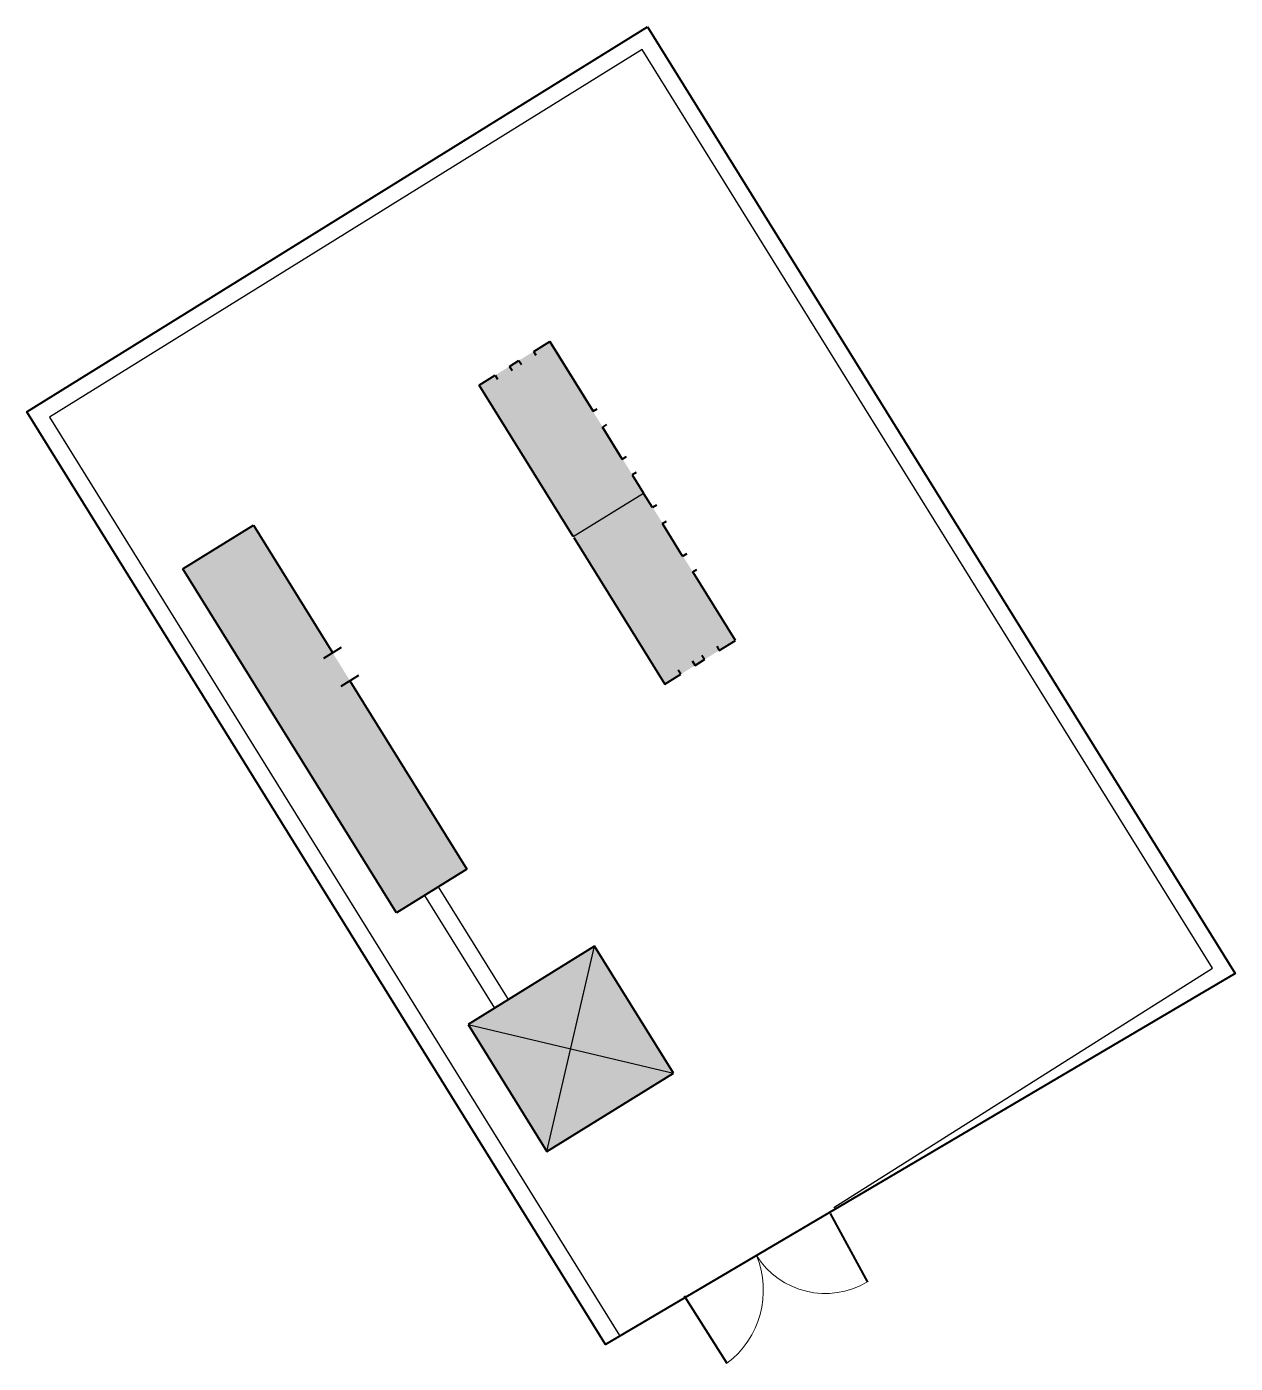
# Model space of a CAD drawing. Extents: x 12203 to 16711, y 7508 to 8395.
# Drawn here: x 12203.2 to 12239.58, y 8199.69 to 8239.95 of the extents above; entities that cross this region are included whole.
import ezdxf

# ---------------------------------------------------------------- set-up
doc = ezdxf.new("R2010")
doc.units = 0
doc.layers.add('Генплан-Перегоны$0$Генплан-Перегон', color=1, linetype='Continuous', lineweight=40)
doc.linetypes.add('Генплан-Перегоны$0$Забор Металлический-2$0$ЗАБОР_МЕТ_Б1М', pattern='A,1.25,[133,ltypeshp.shx,S=0.25,R=0,X=-0.25,Y=0],-0.001,[133,ltypeshp.shx,S=0.145,R=0,X=-0.145,Y=0],-0.001,[130,ltypeshp.shx,S=0.125,R=0,X=0,Y=0.4],1.25', length=2.502)

msp = doc.modelspace()

# ---------------------------------------------------------------- hatches: boundary and pattern name
at = {"layer": 'Генплан-Перегоны$0$Генплан-Перегон', "lineweight": 30, "transparency": 33554610}
h = msp.add_hatch(color=1, dxfattribs=at)
h.dxf.hatch_style = 1
h.set_gradient(color1=(223, 129, 137), color2=(255, 240, 240), tint=1, name='HEMISPHERICAL')
h.paths.add_polyline_path([(12224.532, 8221.461), (12218.934, 8230.462), (12216.81, 8229.144), (12222.407, 8220.143)])
h = msp.add_hatch(color=1, dxfattribs=at)
h.dxf.hatch_style = 1
h.set_gradient(color1=(223, 129, 137), color2=(255, 240, 240), tint=1, name='HEMISPHERICAL')
h.paths.add_polyline_path([(12207.897, 8223.615), (12210.021, 8224.933), (12216.448, 8214.573), (12214.324, 8213.255)])
h = msp.add_hatch(color=1, dxfattribs=at)
h.dxf.hatch_style = 1
h.set_gradient(color1=(223, 129, 137), color2=(255, 240, 240), tint=1, name='HEMISPHERICAL')
h.paths.add_polyline_path([(12216.487, 8209.89), (12220.291, 8212.25), (12222.663, 8208.426), (12218.859, 8206.066)])

# ---------------------------------------------------------------- linework, layer by layer
at = {"layer": 'Генплан-Перегоны$0$Генплан-Перегон', "color": 1, "lineweight": 30}
for p, q in [((12221.729, 8239.257), (12203.884, 8228.187)), ((12238.895, 8211.586), (12221.729, 8239.257)), ((12203.884, 8228.187), (12221.047, 8200.521)), ((12219.65, 8224.587), (12221.763, 8225.898)), ((12217.701, 8210.643), (12215.592, 8214.042)), ((12215.169, 8213.78), (12217.278, 8210.38)), ((12218.859, 8206.066), (12220.291, 8212.25)), ((12227.498, 8204.374), (12238.895, 8211.586)), ((12217.278, 8210.38), (12217.701, 8210.643)), ((12216.487, 8209.89), (12222.663, 8208.426))]:
    msp.add_line(p, q, dxfattribs=at)
at = {"layer": 'Генплан-Перегоны$0$Генплан-Перегон', "color": 1, "lineweight": 40}
for p, q in [((12218.459, 8230.167), (12218.944, 8230.468)), ((12218.459, 8230.167), (12218.944, 8230.468)), ((12218.459, 8230.167), (12218.944, 8230.468)), ((12218.459, 8230.167), (12218.944, 8230.468)), ((12218.459, 8230.167), (12218.944, 8230.468)), ((12218.459, 8230.167), (12218.944, 8230.468)), ((12218.459, 8230.167), (12218.944, 8230.468)), ((12218.459, 8230.167), (12218.944, 8230.468)), ((12218.459, 8230.167), (12218.944, 8230.468)), ((12218.459, 8230.167), (12218.944, 8230.468)), ((12218.534, 8230.046), (12218.459, 8230.167)), ((12218.534, 8230.046), (12218.459, 8230.167)), ((12218.534, 8230.046), (12218.459, 8230.167)), ((12218.534, 8230.046), (12218.459, 8230.167)), ((12218.534, 8230.046), (12218.459, 8230.167)), ((12218.534, 8230.046), (12218.459, 8230.167)), ((12218.534, 8230.046), (12218.459, 8230.167)), ((12218.534, 8230.046), (12218.459, 8230.167)), ((12218.534, 8230.046), (12218.459, 8230.167)), ((12218.534, 8230.046), (12218.459, 8230.167)), ((12220.248, 8228.366), (12218.944, 8230.468)), ((12220.248, 8228.366), (12218.944, 8230.468)), ((12220.248, 8228.366), (12218.944, 8230.468)), ((12220.248, 8228.366), (12218.944, 8230.468)), ((12220.248, 8228.366), (12218.944, 8230.468)), ((12220.248, 8228.366), (12218.944, 8230.468)), ((12220.248, 8228.366), (12218.944, 8230.468)), ((12220.248, 8228.366), (12218.944, 8230.468)), ((12220.248, 8228.366), (12218.944, 8230.468)), ((12220.248, 8228.366), (12218.944, 8230.468)), ((12218.944, 8230.468), (12220.248, 8228.366)), ((12218.944, 8230.468), (12220.248, 8228.366)), ((12218.944, 8230.468), (12220.248, 8228.366)), ((12218.944, 8230.468), (12220.248, 8228.366)), ((12218.944, 8230.468), (12220.248, 8228.366)), ((12218.944, 8230.468), (12220.248, 8228.366)), ((12218.944, 8230.468), (12220.248, 8228.366)), ((12218.944, 8230.468), (12220.248, 8228.366)), ((12218.944, 8230.468), (12220.248, 8228.366)), ((12218.944, 8230.468), (12220.248, 8228.366)), ((12217.731, 8229.716), (12218.012, 8229.89)), ((12217.731, 8229.716), (12218.012, 8229.89)), ((12217.731, 8229.716), (12218.012, 8229.89)), ((12217.731, 8229.716), (12218.012, 8229.89)), ((12217.731, 8229.716), (12218.012, 8229.89)), ((12217.731, 8229.716), (12218.012, 8229.89)), ((12217.731, 8229.716), (12218.012, 8229.89)), ((12217.731, 8229.716), (12218.012, 8229.89)), ((12217.731, 8229.716), (12218.012, 8229.89)), ((12217.731, 8229.716), (12218.012, 8229.89)), ((12217.731, 8229.716), (12218.012, 8229.89)), ((12217.731, 8229.716), (12218.012, 8229.89)), ((12217.731, 8229.716), (12218.012, 8229.89)), ((12217.731, 8229.716), (12218.012, 8229.89)), ((12217.731, 8229.716), (12218.012, 8229.89)), ((12217.731, 8229.716), (12218.012, 8229.89)), ((12217.731, 8229.716), (12218.012, 8229.89)), ((12217.731, 8229.716), (12218.012, 8229.89)), ((12217.731, 8229.716), (12218.012, 8229.89)), ((12217.731, 8229.716), (12218.012, 8229.89)), ((12217.731, 8229.716), (12218.012, 8229.89)), ((12217.731, 8229.716), (12218.012, 8229.89)), ((12217.731, 8229.716), (12218.012, 8229.89)), ((12217.731, 8229.716), (12218.012, 8229.89)), ((12217.731, 8229.716), (12218.012, 8229.89)), ((12217.731, 8229.716), (12218.012, 8229.89)), ((12217.731, 8229.716), (12218.012, 8229.89)), ((12217.731, 8229.716), (12218.012, 8229.89)), ((12217.731, 8229.716), (12218.012, 8229.89)), ((12217.731, 8229.716), (12218.012, 8229.89)), ((12217.731, 8229.716), (12218.012, 8229.89)), ((12217.731, 8229.716), (12218.012, 8229.89)), ((12217.731, 8229.716), (12218.012, 8229.89)), ((12217.731, 8229.716), (12218.012, 8229.89)), ((12217.731, 8229.716), (12218.012, 8229.89)), ((12217.731, 8229.716), (12218.012, 8229.89)), ((12217.731, 8229.716), (12218.012, 8229.89)), ((12217.731, 8229.716), (12218.012, 8229.89)), ((12217.731, 8229.716), (12218.012, 8229.89)), ((12217.731, 8229.716), (12218.012, 8229.89)), ((12217.731, 8229.716), (12217.807, 8229.595)), ((12217.731, 8229.716), (12217.807, 8229.595)), ((12217.731, 8229.716), (12217.807, 8229.595)), ((12217.731, 8229.716), (12217.807, 8229.595)), ((12217.731, 8229.716), (12217.807, 8229.595)), ((12217.731, 8229.716), (12217.807, 8229.595)), ((12217.731, 8229.716), (12217.807, 8229.595)), ((12217.731, 8229.716), (12217.807, 8229.595)), ((12217.731, 8229.716), (12217.807, 8229.595)), ((12217.731, 8229.716), (12217.807, 8229.595)), ((12217.731, 8229.716), (12217.807, 8229.595)), ((12217.731, 8229.716), (12217.807, 8229.595)), ((12217.731, 8229.716), (12217.807, 8229.595)), ((12217.731, 8229.716), (12217.807, 8229.595)), ((12217.731, 8229.716), (12217.807, 8229.595)), ((12217.731, 8229.716), (12217.807, 8229.595)), ((12217.731, 8229.716), (12217.807, 8229.595)), ((12217.731, 8229.716), (12217.807, 8229.595)), ((12217.731, 8229.716), (12217.807, 8229.595)), ((12217.731, 8229.716), (12217.807, 8229.595)), ((12217.807, 8229.595), (12217.731, 8229.716)), ((12217.807, 8229.595), (12217.731, 8229.716)), ((12217.807, 8229.595), (12217.731, 8229.716)), ((12217.807, 8229.595), (12217.731, 8229.716)), ((12217.807, 8229.595), (12217.731, 8229.716)), ((12217.807, 8229.595), (12217.731, 8229.716)), ((12217.807, 8229.595), (12217.731, 8229.716)), ((12217.807, 8229.595), (12217.731, 8229.716)), ((12217.807, 8229.595), (12217.731, 8229.716)), ((12217.807, 8229.595), (12217.731, 8229.716)), ((12217.807, 8229.595), (12217.731, 8229.716)), ((12217.807, 8229.595), (12217.731, 8229.716)), ((12217.807, 8229.595), (12217.731, 8229.716)), ((12217.807, 8229.595), (12217.731, 8229.716)), ((12217.807, 8229.595), (12217.731, 8229.716)), ((12217.807, 8229.595), (12217.731, 8229.716)), ((12217.807, 8229.595), (12217.731, 8229.716)), ((12217.807, 8229.595), (12217.731, 8229.716)), ((12217.807, 8229.595), (12217.731, 8229.716)), ((12217.807, 8229.595), (12217.731, 8229.716)), ((12218.012, 8229.89), (12218.087, 8229.769)), ((12218.012, 8229.89), (12218.087, 8229.769)), ((12218.012, 8229.89), (12218.087, 8229.769)), ((12218.012, 8229.89), (12218.087, 8229.769)), ((12218.012, 8229.89), (12218.087, 8229.769)), ((12218.012, 8229.89), (12218.087, 8229.769)), ((12218.012, 8229.89), (12218.087, 8229.769)), ((12218.012, 8229.89), (12218.087, 8229.769)), ((12218.012, 8229.89), (12218.087, 8229.769)), ((12218.012, 8229.89), (12218.087, 8229.769)), ((12218.012, 8229.89), (12218.087, 8229.769)), ((12218.012, 8229.89), (12218.087, 8229.769)), ((12218.012, 8229.89), (12218.087, 8229.769)), ((12218.012, 8229.89), (12218.087, 8229.769)), ((12218.012, 8229.89), (12218.087, 8229.769)), ((12218.012, 8229.89), (12218.087, 8229.769)), ((12218.012, 8229.89), (12218.087, 8229.769)), ((12218.012, 8229.89), (12218.087, 8229.769)), ((12218.012, 8229.89), (12218.087, 8229.769)), ((12218.012, 8229.89), (12218.087, 8229.769)), ((12218.012, 8229.89), (12218.087, 8229.769)), ((12218.012, 8229.89), (12218.087, 8229.769)), ((12218.012, 8229.89), (12218.087, 8229.769)), ((12218.012, 8229.89), (12218.087, 8229.769)), ((12218.012, 8229.89), (12218.087, 8229.769)), ((12218.012, 8229.89), (12218.087, 8229.769)), ((12218.012, 8229.89), (12218.087, 8229.769)), ((12218.012, 8229.89), (12218.087, 8229.769)), ((12218.012, 8229.89), (12218.087, 8229.769)), ((12218.012, 8229.89), (12218.087, 8229.769)), ((12218.012, 8229.89), (12218.087, 8229.769)), ((12218.012, 8229.89), (12218.087, 8229.769)), ((12218.012, 8229.89), (12218.087, 8229.769)), ((12218.012, 8229.89), (12218.087, 8229.769)), ((12218.012, 8229.89), (12218.087, 8229.769)), ((12218.012, 8229.89), (12218.087, 8229.769)), ((12218.012, 8229.89), (12218.087, 8229.769)), ((12218.012, 8229.89), (12218.087, 8229.769)), ((12218.012, 8229.89), (12218.087, 8229.769)), ((12218.012, 8229.89), (12218.087, 8229.769)), ((12216.819, 8229.151), (12217.296, 8229.446)), ((12216.819, 8229.151), (12217.296, 8229.446)), ((12216.819, 8229.151), (12217.296, 8229.446)), ((12216.819, 8229.151), (12217.296, 8229.446)), ((12216.819, 8229.151), (12217.296, 8229.446)), ((12216.819, 8229.151), (12217.296, 8229.446)), ((12216.819, 8229.151), (12217.296, 8229.446)), ((12216.819, 8229.151), (12217.296, 8229.446)), ((12216.819, 8229.151), (12217.296, 8229.446)), ((12216.819, 8229.151), (12217.296, 8229.446)), ((12217.296, 8229.446), (12217.371, 8229.325)), ((12217.296, 8229.446), (12217.371, 8229.325)), ((12217.296, 8229.446), (12217.371, 8229.325)), ((12217.296, 8229.446), (12217.371, 8229.325)), ((12217.296, 8229.446), (12217.371, 8229.325)), ((12217.296, 8229.446), (12217.371, 8229.325)), ((12217.296, 8229.446), (12217.371, 8229.325)), ((12217.296, 8229.446), (12217.371, 8229.325)), ((12217.296, 8229.446), (12217.371, 8229.325)), ((12217.296, 8229.446), (12217.371, 8229.325)), ((12219.65, 8224.587), (12216.819, 8229.151)), ((12219.65, 8224.587), (12216.819, 8229.151)), ((12219.65, 8224.587), (12216.819, 8229.151)), ((12219.65, 8224.587), (12216.819, 8229.151)), ((12219.65, 8224.587), (12216.819, 8229.151)), ((12219.65, 8224.587), (12216.819, 8229.151)), ((12219.65, 8224.587), (12216.819, 8229.151)), ((12219.65, 8224.587), (12216.819, 8229.151)), ((12219.65, 8224.587), (12216.819, 8229.151)), ((12219.65, 8224.587), (12216.819, 8229.151)), ((12220.248, 8228.366), (12220.37, 8228.441)), ((12220.248, 8228.366), (12220.37, 8228.441)), ((12220.248, 8228.366), (12220.37, 8228.441)), ((12220.248, 8228.366), (12220.37, 8228.441)), ((12220.248, 8228.366), (12220.37, 8228.441)), ((12220.248, 8228.366), (12220.37, 8228.441)), ((12220.248, 8228.366), (12220.37, 8228.441)), ((12220.248, 8228.366), (12220.37, 8228.441)), ((12220.248, 8228.366), (12220.37, 8228.441)), ((12220.248, 8228.366), (12220.37, 8228.441)), ((12220.651, 8227.963), (12220.529, 8227.887)), ((12220.651, 8227.963), (12220.529, 8227.887)), ((12220.651, 8227.963), (12220.529, 8227.887)), ((12220.651, 8227.963), (12220.529, 8227.887)), ((12220.651, 8227.963), (12220.529, 8227.887)), ((12220.651, 8227.963), (12220.529, 8227.887)), ((12220.651, 8227.963), (12220.529, 8227.887)), ((12220.651, 8227.963), (12220.529, 8227.887)), ((12220.651, 8227.963), (12220.529, 8227.887)), ((12220.651, 8227.963), (12220.529, 8227.887)), ((12221.127, 8226.924), (12220.529, 8227.887)), ((12221.127, 8226.924), (12220.529, 8227.887)), ((12221.127, 8226.924), (12220.529, 8227.887)), ((12221.127, 8226.924), (12220.529, 8227.887)), ((12221.127, 8226.924), (12220.529, 8227.887)), ((12221.127, 8226.924), (12220.529, 8227.887)), ((12221.127, 8226.924), (12220.529, 8227.887)), ((12221.127, 8226.924), (12220.529, 8227.887)), ((12221.127, 8226.924), (12220.529, 8227.887)), ((12221.127, 8226.924), (12220.529, 8227.887)), ((12220.529, 8227.887), (12221.127, 8226.924)), ((12220.529, 8227.887), (12221.127, 8226.924)), ((12220.529, 8227.887), (12221.127, 8226.924)), ((12220.529, 8227.887), (12221.127, 8226.924)), ((12220.529, 8227.887), (12221.127, 8226.924)), ((12220.529, 8227.887), (12221.127, 8226.924)), ((12220.529, 8227.887), (12221.127, 8226.924)), ((12220.529, 8227.887), (12221.127, 8226.924)), ((12220.529, 8227.887), (12221.127, 8226.924)), ((12220.529, 8227.887), (12221.127, 8226.924)), ((12221.127, 8226.924), (12221.249, 8226.999)), ((12221.127, 8226.924), (12221.249, 8226.999)), ((12221.127, 8226.924), (12221.249, 8226.999)), ((12221.127, 8226.924), (12221.249, 8226.999)), ((12221.127, 8226.924), (12221.249, 8226.999)), ((12221.127, 8226.924), (12221.249, 8226.999)), ((12221.127, 8226.924), (12221.249, 8226.999)), ((12221.127, 8226.924), (12221.249, 8226.999)), ((12221.127, 8226.924), (12221.249, 8226.999)), ((12221.127, 8226.924), (12221.249, 8226.999)), ((12221.127, 8226.924), (12221.249, 8226.999)), ((12221.127, 8226.924), (12221.249, 8226.999)), ((12221.127, 8226.924), (12221.249, 8226.999)), ((12221.127, 8226.924), (12221.249, 8226.999)), ((12221.127, 8226.924), (12221.249, 8226.999)), ((12221.127, 8226.924), (12221.249, 8226.999)), ((12221.127, 8226.924), (12221.249, 8226.999)), ((12221.127, 8226.924), (12221.249, 8226.999)), ((12221.127, 8226.924), (12221.249, 8226.999)), ((12221.127, 8226.924), (12221.249, 8226.999)), ((12221.547, 8226.518), (12221.425, 8226.443)), ((12221.547, 8226.518), (12221.425, 8226.443)), ((12221.547, 8226.518), (12221.425, 8226.443)), ((12221.547, 8226.518), (12221.425, 8226.443)), ((12221.547, 8226.518), (12221.425, 8226.443)), ((12221.547, 8226.518), (12221.425, 8226.443)), ((12221.547, 8226.518), (12221.425, 8226.443)), ((12221.547, 8226.518), (12221.425, 8226.443)), ((12221.547, 8226.518), (12221.425, 8226.443)), ((12221.547, 8226.518), (12221.425, 8226.443)), ((12221.425, 8226.443), (12221.763, 8225.898)), ((12221.425, 8226.443), (12221.763, 8225.898)), ((12221.425, 8226.443), (12221.763, 8225.898)), ((12221.425, 8226.443), (12221.763, 8225.898)), ((12221.425, 8226.443), (12221.763, 8225.898)), ((12221.425, 8226.443), (12221.763, 8225.898)), ((12221.425, 8226.443), (12221.763, 8225.898)), ((12221.425, 8226.443), (12221.763, 8225.898)), ((12221.425, 8226.443), (12221.763, 8225.898)), ((12221.425, 8226.443), (12221.763, 8225.898)), ((12222.036, 8225.459), (12221.779, 8225.872)), ((12222.036, 8225.459), (12221.779, 8225.872)), ((12222.036, 8225.459), (12221.779, 8225.872)), ((12222.036, 8225.459), (12221.779, 8225.872)), ((12222.036, 8225.459), (12221.779, 8225.872)), ((12222.036, 8225.459), (12221.779, 8225.872)), ((12222.036, 8225.459), (12221.779, 8225.872)), ((12222.036, 8225.459), (12221.779, 8225.872)), ((12222.036, 8225.459), (12221.779, 8225.872)), ((12222.036, 8225.459), (12221.779, 8225.872)), ((12222.158, 8225.534), (12222.036, 8225.459)), ((12222.158, 8225.534), (12222.036, 8225.459)), ((12222.158, 8225.534), (12222.036, 8225.459)), ((12222.158, 8225.534), (12222.036, 8225.459)), ((12222.158, 8225.534), (12222.036, 8225.459)), ((12222.158, 8225.534), (12222.036, 8225.459)), ((12222.158, 8225.534), (12222.036, 8225.459)), ((12222.158, 8225.534), (12222.036, 8225.459)), ((12222.158, 8225.534), (12222.036, 8225.459)), ((12222.158, 8225.534), (12222.036, 8225.459)), ((12207.897, 8223.615), (12210.021, 8224.933)), ((12210.021, 8224.933), (12212.404, 8221.092)), ((12222.334, 8224.978), (12222.456, 8225.053)), ((12222.334, 8224.978), (12222.456, 8225.053)), ((12222.334, 8224.978), (12222.456, 8225.053)), ((12222.334, 8224.978), (12222.456, 8225.053)), ((12222.334, 8224.978), (12222.456, 8225.053)), ((12222.334, 8224.978), (12222.456, 8225.053)), ((12222.334, 8224.978), (12222.456, 8225.053)), ((12222.334, 8224.978), (12222.456, 8225.053)), ((12222.334, 8224.978), (12222.456, 8225.053)), ((12222.334, 8224.978), (12222.456, 8225.053)), ((12222.687, 8224.41), (12222.334, 8224.978)), ((12222.687, 8224.41), (12222.334, 8224.978)), ((12222.687, 8224.41), (12222.334, 8224.978)), ((12222.687, 8224.41), (12222.334, 8224.978)), ((12222.687, 8224.41), (12222.334, 8224.978)), ((12222.687, 8224.41), (12222.334, 8224.978)), ((12222.687, 8224.41), (12222.334, 8224.978)), ((12222.687, 8224.41), (12222.334, 8224.978)), ((12222.687, 8224.41), (12222.334, 8224.978)), ((12222.687, 8224.41), (12222.334, 8224.978)), ((12222.943, 8223.996), (12222.334, 8224.978)), ((12222.943, 8223.996), (12222.334, 8224.978)), ((12222.943, 8223.996), (12222.334, 8224.978)), ((12222.943, 8223.996), (12222.334, 8224.978)), ((12222.943, 8223.996), (12222.334, 8224.978)), ((12222.943, 8223.996), (12222.334, 8224.978)), ((12222.943, 8223.996), (12222.334, 8224.978)), ((12222.943, 8223.996), (12222.334, 8224.978)), ((12222.943, 8223.996), (12222.334, 8224.978)), ((12222.943, 8223.996), (12222.334, 8224.978)), ((12222.943, 8223.996), (12222.346, 8224.96)), ((12222.943, 8223.996), (12222.346, 8224.96)), ((12222.943, 8223.996), (12222.346, 8224.96)), ((12222.943, 8223.996), (12222.346, 8224.96)), ((12222.943, 8223.996), (12222.346, 8224.96)), ((12222.943, 8223.996), (12222.346, 8224.96)), ((12222.943, 8223.996), (12222.346, 8224.96)), ((12222.943, 8223.996), (12222.346, 8224.96)), ((12222.943, 8223.996), (12222.346, 8224.96)), ((12222.943, 8223.996), (12222.346, 8224.96)), ((12219.666, 8224.562), (12222.407, 8220.143)), ((12219.666, 8224.562), (12222.407, 8220.143)), ((12219.666, 8224.562), (12222.407, 8220.143)), ((12219.666, 8224.562), (12222.407, 8220.143)), ((12219.666, 8224.562), (12222.407, 8220.143)), ((12219.666, 8224.562), (12222.407, 8220.143)), ((12219.666, 8224.562), (12222.407, 8220.143)), ((12219.666, 8224.562), (12222.407, 8220.143)), ((12219.666, 8224.562), (12222.407, 8220.143)), ((12219.666, 8224.562), (12222.407, 8220.143)), ((12222.943, 8223.996), (12223.065, 8224.072)), ((12222.943, 8223.996), (12223.065, 8224.072)), ((12222.943, 8223.996), (12223.065, 8224.072)), ((12222.943, 8223.996), (12223.065, 8224.072)), ((12222.943, 8223.996), (12223.065, 8224.072)), ((12222.943, 8223.996), (12223.065, 8224.072)), ((12222.943, 8223.996), (12223.065, 8224.072)), ((12222.943, 8223.996), (12223.065, 8224.072)), ((12222.943, 8223.996), (12223.065, 8224.072)), ((12222.943, 8223.996), (12223.065, 8224.072)), ((12223.065, 8224.072), (12222.943, 8223.996)), ((12223.065, 8224.072), (12222.943, 8223.996)), ((12223.065, 8224.072), (12222.943, 8223.996)), ((12223.065, 8224.072), (12222.943, 8223.996)), ((12223.065, 8224.072), (12222.943, 8223.996)), ((12223.065, 8224.072), (12222.943, 8223.996)), ((12223.065, 8224.072), (12222.943, 8223.996)), ((12223.065, 8224.072), (12222.943, 8223.996)), ((12223.065, 8224.072), (12222.943, 8223.996)), ((12223.065, 8224.072), (12222.943, 8223.996)), ((12214.324, 8213.255), (12207.897, 8223.615)), ((12223.253, 8223.522), (12223.374, 8223.598)), ((12223.253, 8223.522), (12223.374, 8223.598)), ((12223.253, 8223.522), (12223.374, 8223.598)), ((12223.253, 8223.522), (12223.374, 8223.598)), ((12223.253, 8223.522), (12223.374, 8223.598)), ((12223.253, 8223.522), (12223.374, 8223.598)), ((12223.253, 8223.522), (12223.374, 8223.598)), ((12223.253, 8223.522), (12223.374, 8223.598)), ((12223.253, 8223.522), (12223.374, 8223.598)), ((12223.253, 8223.522), (12223.374, 8223.598)), ((12224.532, 8221.461), (12223.253, 8223.522)), ((12224.532, 8221.461), (12223.253, 8223.522)), ((12224.532, 8221.461), (12223.253, 8223.522)), ((12224.532, 8221.461), (12223.253, 8223.522)), ((12224.532, 8221.461), (12223.253, 8223.522)), ((12224.532, 8221.461), (12223.253, 8223.522)), ((12224.532, 8221.461), (12223.253, 8223.522)), ((12224.532, 8221.461), (12223.253, 8223.522)), ((12224.532, 8221.461), (12223.253, 8223.522)), ((12224.532, 8221.461), (12223.253, 8223.522)), ((12212.139, 8220.927), (12212.67, 8221.257)), ((12223.969, 8221.285), (12224.046, 8221.16)), ((12223.969, 8221.285), (12224.046, 8221.16)), ((12223.969, 8221.285), (12224.046, 8221.16)), ((12223.969, 8221.285), (12224.046, 8221.16)), ((12223.969, 8221.285), (12224.046, 8221.16)), ((12223.969, 8221.285), (12224.046, 8221.16)), ((12223.969, 8221.285), (12224.046, 8221.16)), ((12223.969, 8221.285), (12224.046, 8221.16)), ((12223.969, 8221.285), (12224.046, 8221.16)), ((12223.969, 8221.285), (12224.046, 8221.16)), ((12224.046, 8221.16), (12224.532, 8221.461)), ((12224.046, 8221.16), (12224.532, 8221.461)), ((12224.046, 8221.16), (12224.532, 8221.461)), ((12224.046, 8221.16), (12224.532, 8221.461)), ((12224.046, 8221.16), (12224.532, 8221.461)), ((12224.046, 8221.16), (12224.532, 8221.461)), ((12224.046, 8221.16), (12224.532, 8221.461)), ((12224.046, 8221.16), (12224.532, 8221.461)), ((12224.046, 8221.16), (12224.532, 8221.461)), ((12224.046, 8221.16), (12224.532, 8221.461)), ((12223.319, 8220.709), (12223.242, 8220.834)), ((12223.319, 8220.709), (12223.242, 8220.834)), ((12223.319, 8220.709), (12223.242, 8220.834)), ((12223.319, 8220.709), (12223.242, 8220.834)), ((12223.319, 8220.709), (12223.242, 8220.834)), ((12223.319, 8220.709), (12223.242, 8220.834)), ((12223.319, 8220.709), (12223.242, 8220.834)), ((12223.319, 8220.709), (12223.242, 8220.834)), ((12223.319, 8220.709), (12223.242, 8220.834)), ((12223.319, 8220.709), (12223.242, 8220.834)), ((12223.242, 8220.834), (12223.319, 8220.709)), ((12223.242, 8220.834), (12223.319, 8220.709)), ((12223.242, 8220.834), (12223.319, 8220.709)), ((12223.242, 8220.834), (12223.319, 8220.709)), ((12223.242, 8220.834), (12223.319, 8220.709)), ((12223.242, 8220.834), (12223.319, 8220.709)), ((12223.242, 8220.834), (12223.319, 8220.709)), ((12223.242, 8220.834), (12223.319, 8220.709)), ((12223.242, 8220.834), (12223.319, 8220.709)), ((12223.242, 8220.834), (12223.319, 8220.709)), ((12223.6, 8220.883), (12223.319, 8220.709)), ((12223.6, 8220.883), (12223.319, 8220.709)), ((12223.6, 8220.883), (12223.319, 8220.709)), ((12223.6, 8220.883), (12223.319, 8220.709)), ((12223.6, 8220.883), (12223.319, 8220.709)), ((12223.6, 8220.883), (12223.319, 8220.709)), ((12223.6, 8220.883), (12223.319, 8220.709)), ((12223.6, 8220.883), (12223.319, 8220.709)), ((12223.6, 8220.883), (12223.319, 8220.709)), ((12223.6, 8220.883), (12223.319, 8220.709)), ((12223.319, 8220.709), (12223.6, 8220.883)), ((12223.319, 8220.709), (12223.6, 8220.883)), ((12223.319, 8220.709), (12223.6, 8220.883)), ((12223.319, 8220.709), (12223.6, 8220.883)), ((12223.319, 8220.709), (12223.6, 8220.883)), ((12223.319, 8220.709), (12223.6, 8220.883)), ((12223.319, 8220.709), (12223.6, 8220.883)), ((12223.319, 8220.709), (12223.6, 8220.883)), ((12223.319, 8220.709), (12223.6, 8220.883)), ((12223.319, 8220.709), (12223.6, 8220.883)), ((12223.6, 8220.883), (12223.522, 8221.008)), ((12223.6, 8220.883), (12223.522, 8221.008)), ((12223.6, 8220.883), (12223.522, 8221.008)), ((12223.6, 8220.883), (12223.522, 8221.008)), ((12223.6, 8220.883), (12223.522, 8221.008)), ((12223.6, 8220.883), (12223.522, 8221.008)), ((12223.6, 8220.883), (12223.522, 8221.008)), ((12223.6, 8220.883), (12223.522, 8221.008)), ((12223.6, 8220.883), (12223.522, 8221.008)), ((12223.6, 8220.883), (12223.522, 8221.008)), ((12223.6, 8220.883), (12223.522, 8221.008)), ((12223.6, 8220.883), (12223.522, 8221.008)), ((12223.6, 8220.883), (12223.522, 8221.008)), ((12223.6, 8220.883), (12223.522, 8221.008)), ((12223.6, 8220.883), (12223.522, 8221.008)), ((12223.6, 8220.883), (12223.522, 8221.008)), ((12223.6, 8220.883), (12223.522, 8221.008)), ((12223.6, 8220.883), (12223.522, 8221.008)), ((12223.6, 8220.883), (12223.522, 8221.008)), ((12223.6, 8220.883), (12223.522, 8221.008)), ((12212.663, 8220.082), (12213.194, 8220.412)), ((12222.407, 8220.143), (12222.884, 8220.439)), ((12222.407, 8220.143), (12222.884, 8220.439)), ((12222.407, 8220.143), (12222.884, 8220.439)), ((12222.407, 8220.143), (12222.884, 8220.439)), ((12222.407, 8220.143), (12222.884, 8220.439)), ((12222.407, 8220.143), (12222.884, 8220.439)), ((12222.407, 8220.143), (12222.884, 8220.439)), ((12222.407, 8220.143), (12222.884, 8220.439)), ((12222.407, 8220.143), (12222.884, 8220.439)), ((12222.407, 8220.143), (12222.884, 8220.439)), ((12222.884, 8220.439), (12222.806, 8220.564)), ((12222.884, 8220.439), (12222.806, 8220.564)), ((12222.884, 8220.439), (12222.806, 8220.564)), ((12222.884, 8220.439), (12222.806, 8220.564)), ((12222.884, 8220.439), (12222.806, 8220.564)), ((12222.884, 8220.439), (12222.806, 8220.564)), ((12222.884, 8220.439), (12222.806, 8220.564)), ((12222.884, 8220.439), (12222.806, 8220.564)), ((12222.884, 8220.439), (12222.806, 8220.564)), ((12222.884, 8220.439), (12222.806, 8220.564)), ((12212.928, 8220.247), (12216.448, 8214.573)), ((12216.448, 8214.573), (12214.324, 8213.255)), ((12220.291, 8212.25), (12216.487, 8209.89)), ((12222.663, 8208.426), (12220.291, 8212.25)), ((12216.487, 8209.89), (12218.859, 8206.066)), ((12218.859, 8206.066), (12222.663, 8208.426))]:
    msp.add_line(p, q, dxfattribs=at)
at = {"layer": 'Генплан-Перегоны$0$Генплан-Перегон', "color": 1, "linetype": 'Генплан-Перегоны$0$Забор Металлический-2$0$ЗАБОР_МЕТ_Б1М'}
for p, q in [((12227.381, 8204.194), (12228.513, 8202.125)), ((12222.994, 8201.715), (12224.276, 8199.687))]:
    msp.add_line(p, q, dxfattribs=at)
at = {"layer": 'Генплан-Перегоны$0$Генплан-Перегон', "color": 1, "linetype": 'Генплан-Перегоны$0$Забор Металлический-2$0$ЗАБОР_МЕТ_Б1М', "ltscale": 2}
msp.add_lwpolyline([(12221.89, 8239.946), (12239.581, 8211.428), (12220.622, 8200.257), (12203.196, 8228.348)], close=True, dxfattribs=at)
at = {"layer": 'Генплан-Перегоны$0$Генплан-Перегон', "color": 1, "lineweight": 0}
for centre, radius, start, end in [((12222.628, 8201.882), 2.745, 306.8888, 22.6154), ((12227.236, 8204.233), 2.445, 211.9859, 301.2131)]:
    msp.add_arc(centre, radius, start, end, dxfattribs=at)

doc.saveas('drawing.dxf')
